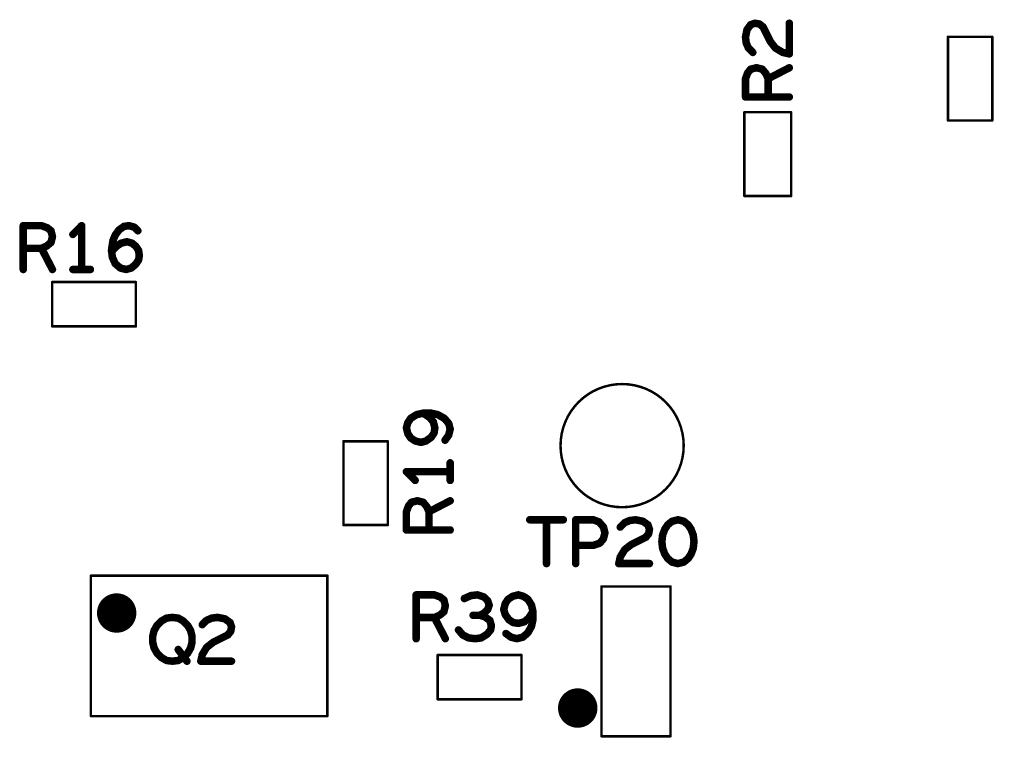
# Model space of a CAD drawing. Extents: x -1.14 to 4.53, y -2.04 to 6.
# Drawn here: x 2.401 to 3.179, y 4.325 to 4.898 of the extents above; entities that cross this region are included whole.
import ezdxf

# ---------------------------------------------------------------- set-up
doc = ezdxf.new("R2010")
doc.units = 0
doc.layers.get('0').update_dxf_attribs({"linetype": 'CONTINUOUS'})
doc.layers.add('ASSE', color=1, linetype='CONTINUOUS')

# ---------------------------------------------------------------- blocks, each defined once
blk = doc.blocks.new('ROUND_64')
at = {"const_width": 0.000984}
blk.add_lwpolyline([(-0.00049, 0, 1), (0.00049, 0, 1)], format="xyb", close=True, dxfattribs=at)
blk = doc.blocks.new('ROUND_1')
at = {"const_width": 0.003}
blk.add_lwpolyline([(-0.0015, 0, 1), (0.0015, 0, 1)], format="xyb", close=True, dxfattribs=at)

msp = doc.modelspace()

# ---------------------------------------------------------------- linework, layer by layer
at = {"layer": 'ASSE'}
for points, const_width in [([(2.98226, 4.89), (2.98518, 4.89408)], 0.006), ([(2.98518, 4.89408), (2.98868, 4.89525)], 0.006), ([(2.98868, 4.89525), (2.99218, 4.89467)], 0.006), ([(2.99218, 4.89467), (2.9951, 4.89233)], 0.006), ([(3.0161, 4.87075), (3.0161, 4.89525)], 0.006), ([(2.9811, 4.88417), (2.98226, 4.89)], 0.006), ([(2.9951, 4.89233), (3.00093, 4.88067)], 0.006), ([(2.98168, 4.8795), (2.9811, 4.88417)], 0.006), ([(2.98343, 4.87542), (2.98168, 4.8795)], 0.006), ([(3.00093, 4.88067), (3.00501, 4.87542)], 0.006), ([(3.14288, 4.81754), (3.14288, 4.88446)], 0.00197), ([(3.14288, 4.88446), (3.17831, 4.88446)], 0.00197), ([(3.17831, 4.88446), (3.17831, 4.81754)], 0.00197), ([(2.98693, 4.87192), (2.98343, 4.87542)], 0.006), ([(3.00501, 4.87542), (3.01085, 4.87192)], 0.006), ([(3.01085, 4.87192), (3.0161, 4.87075)], 0.006), ([(2.9811, 4.85092), (2.98285, 4.85558)], 0.006), ([(2.98285, 4.85558), (2.98518, 4.8585)], 0.006), ([(2.98518, 4.8585), (2.98985, 4.85967)], 0.006), ([(2.98985, 4.85967), (2.99451, 4.8585)], 0.006), ([(2.99451, 4.8585), (2.99743, 4.855)], 0.006), ([(2.99743, 4.855), (2.99918, 4.85092)], 0.006), ([(2.99918, 4.85092), (3.0161, 4.85967)], 0.006), ([(2.9811, 4.83633), (2.9811, 4.85092)], 0.006), ([(2.99918, 4.85092), (2.99918, 4.83633)], 0.006), ([(3.0161, 4.83633), (2.9811, 4.83633)], 0.006), ([(2.98018, 4.7572), (2.98018, 4.82413)], 0.00197), ([(2.98018, 4.82413), (3.01758, 4.82413)], 0.00197), ([(3.01758, 4.82413), (3.01758, 4.7572)], 0.00197), ([(3.17831, 4.81754), (3.14288, 4.81754)], 0.00197), ([(3.01758, 4.7572), (2.98018, 4.7572)], 0.00197), ([(2.40393, 4.6985), (2.40393, 4.7335)], 0.006), ([(2.40393, 4.7335), (2.41851, 4.7335)], 0.006), ([(2.41851, 4.7335), (2.42318, 4.73175)], 0.006), ([(2.42318, 4.73175), (2.4261, 4.72942)], 0.006), ([(2.4506, 4.7335), (2.4436, 4.7265)], 0.006), ([(2.4506, 4.6985), (2.4506, 4.7335)], 0.006), ([(2.47743, 4.72592), (2.48035, 4.73)], 0.006), ([(2.48035, 4.73), (2.48443, 4.73292)], 0.006), ([(2.48443, 4.73292), (2.48851, 4.7335)], 0.006), ([(2.48851, 4.7335), (2.4926, 4.73233)], 0.006), ([(2.4926, 4.73233), (2.49551, 4.72942)], 0.006), ([(2.4261, 4.72942), (2.42726, 4.72475)], 0.006), ([(2.42726, 4.72475), (2.4261, 4.72008)], 0.006), ([(2.47451, 4.71425), (2.47568, 4.72183)], 0.006), ([(2.47568, 4.72183), (2.47743, 4.72592)], 0.006), ([(2.41851, 4.71542), (2.40393, 4.71542)], 0.006), ([(2.4226, 4.71717), (2.41851, 4.71542)], 0.006), ([(2.41851, 4.71542), (2.42726, 4.6985)], 0.006), ([(2.4261, 4.72008), (2.4226, 4.71717)], 0.006), ([(2.47451, 4.71308), (2.4786, 4.71717)], 0.006), ([(2.4751, 4.70842), (2.47451, 4.71425)], 0.006), ([(2.4786, 4.71717), (2.4821, 4.7195)], 0.006), ([(2.4821, 4.7195), (2.48676, 4.72067)], 0.006), ([(2.48676, 4.72067), (2.49085, 4.7195)], 0.006), ([(2.49085, 4.7195), (2.49376, 4.71717)], 0.006), ([(2.49376, 4.71717), (2.4961, 4.71367)], 0.006), ([(2.47743, 4.70317), (2.4751, 4.70842)], 0.006), ([(2.4961, 4.71367), (2.49668, 4.70958)], 0.006), ([(2.49668, 4.70958), (2.4961, 4.70608)], 0.006), ([(2.4436, 4.6985), (2.4576, 4.6985)], 0.006), ([(2.48151, 4.69967), (2.47743, 4.70317)], 0.006), ([(2.48618, 4.6985), (2.48151, 4.69967)], 0.006), ([(2.49026, 4.69967), (2.48618, 4.6985)], 0.006), ([(2.49376, 4.70258), (2.49026, 4.69967)], 0.006), ([(2.4961, 4.70608), (2.49376, 4.70258)], 0.006), ([(2.42703, 4.68846), (2.49396, 4.68846)], 0.00197), ([(2.42703, 4.65303), (2.42703, 4.68846)], 0.00197), ([(2.49396, 4.68846), (2.49396, 4.65303)], 0.00197), ([(2.49396, 4.65303), (2.42703, 4.65303)], 0.00197), ([(2.71826, 4.5825), (2.7136, 4.57958)], 0.006), ([(2.72351, 4.58367), (2.71826, 4.5825)], 0.006), ([(2.72993, 4.58367), (2.72351, 4.58367)], 0.006), ([(2.72876, 4.58017), (2.72351, 4.58367)], 0.006), ([(2.73518, 4.5825), (2.72993, 4.58367)], 0.006), ([(2.74043, 4.57958), (2.73518, 4.5825)], 0.006), ([(2.71126, 4.57608), (2.7101, 4.572)], 0.006), ([(2.7136, 4.57958), (2.71126, 4.57608)], 0.006), ([(2.73168, 4.57667), (2.72876, 4.58017)], 0.006), ([(2.73285, 4.572), (2.73168, 4.57667)], 0.006), ([(2.74393, 4.5755), (2.74043, 4.57958)], 0.006), ([(2.7451, 4.57083), (2.74393, 4.5755)], 0.006), ([(2.7101, 4.572), (2.71126, 4.56733)], 0.006), ([(2.71126, 4.56733), (2.7136, 4.56383)], 0.006), ([(2.72993, 4.56442), (2.73226, 4.56792)], 0.006), ([(2.73226, 4.56792), (2.73285, 4.572)], 0.006), ([(2.74101, 4.56208), (2.74393, 4.56617)], 0.006), ([(2.74393, 4.56617), (2.7451, 4.57083)], 0.006), ([(2.65978, 4.49428), (2.65978, 4.56121)], 0.00197), ([(2.65978, 4.56121), (2.69522, 4.56121)], 0.00197), ([(2.69522, 4.56121), (2.69522, 4.49428)], 0.00197), ([(2.7136, 4.56383), (2.7171, 4.5615)], 0.006), ([(2.7171, 4.5615), (2.72176, 4.56033)], 0.006), ([(2.72176, 4.56033), (2.72585, 4.5615)], 0.006), ([(2.72585, 4.5615), (2.72993, 4.56442)], 0.006), ([(2.7451, 4.53), (2.7451, 4.544)], 0.006), ([(2.7451, 4.537), (2.7101, 4.537)], 0.006), ([(2.7101, 4.537), (2.7171, 4.53)], 0.006), ([(2.71185, 4.50958), (2.71418, 4.5125)], 0.006), ([(2.71418, 4.5125), (2.71885, 4.51367)], 0.006), ([(2.71885, 4.51367), (2.72351, 4.5125)], 0.006), ([(2.72351, 4.5125), (2.72643, 4.509)], 0.006), ([(2.72818, 4.50492), (2.7451, 4.51367)], 0.006), ([(2.7101, 4.50492), (2.71185, 4.50958)], 0.006), ([(2.7101, 4.49033), (2.7101, 4.50492)], 0.006), ([(2.72643, 4.509), (2.72818, 4.50492)], 0.006), ([(2.72818, 4.50492), (2.72818, 4.49033)], 0.006), ([(2.80868, 4.4985), (2.83551, 4.4985)], 0.006), ([(2.82209, 4.4985), (2.82209, 4.4635)], 0.006), ([(2.84543, 4.4635), (2.84543, 4.4985)], 0.006), ([(2.84543, 4.4985), (2.85943, 4.4985)], 0.006), ([(2.85943, 4.4985), (2.8641, 4.49675)], 0.006), ([(2.8641, 4.49675), (2.8676, 4.49267)], 0.006), ([(2.88101, 4.49267), (2.88451, 4.49617)], 0.006), ([(2.88451, 4.49617), (2.8886, 4.49792)], 0.006), ([(2.8886, 4.49792), (2.89326, 4.4985)], 0.006), ([(2.89326, 4.4985), (2.8991, 4.49733)], 0.006), ([(2.8991, 4.49733), (2.90318, 4.49442)], 0.006), ([(2.92243, 4.49733), (2.91893, 4.49442)], 0.006), ([(2.9271, 4.4985), (2.92243, 4.49733)], 0.006), ([(2.93176, 4.49733), (2.9271, 4.4985)], 0.006), ([(2.93526, 4.49442), (2.93176, 4.49733)], 0.006), ([(2.69522, 4.49428), (2.65978, 4.49428)], 0.00197), ([(2.7451, 4.49033), (2.7101, 4.49033)], 0.006), ([(2.8676, 4.49267), (2.86876, 4.488)], 0.006), ([(2.90318, 4.49442), (2.90435, 4.49092)], 0.006), ([(2.90435, 4.49092), (2.90376, 4.48742)], 0.006), ([(2.9166, 4.49092), (2.91485, 4.48625)], 0.006), ([(2.91893, 4.49442), (2.9166, 4.49092)], 0.006), ([(2.9376, 4.49092), (2.93526, 4.49442)], 0.006), ([(2.93935, 4.48625), (2.9376, 4.49092)], 0.006), ([(2.8676, 4.48333), (2.86468, 4.47983)], 0.006), ([(2.86876, 4.488), (2.8676, 4.48333)], 0.006), ([(2.90143, 4.4845), (2.88976, 4.47867)], 0.006), ([(2.90376, 4.48742), (2.90143, 4.4845)], 0.006), ([(2.91485, 4.48625), (2.91426, 4.481)], 0.006), ([(2.91426, 4.481), (2.91485, 4.47575)], 0.006), ([(2.93993, 4.481), (2.93935, 4.48625)], 0.006), ([(2.93935, 4.47575), (2.93993, 4.481)], 0.006), ([(2.85943, 4.47808), (2.84543, 4.47808)], 0.006), ([(2.86468, 4.47983), (2.85943, 4.47808)], 0.006), ([(2.88451, 4.47458), (2.88101, 4.46875)], 0.006), ([(2.88976, 4.47867), (2.88451, 4.47458)], 0.006), ([(2.91485, 4.47575), (2.9166, 4.47108)], 0.006), ([(2.9376, 4.47108), (2.93935, 4.47575)], 0.006), ([(2.88101, 4.46875), (2.87985, 4.4635)], 0.006), ([(2.9166, 4.47108), (2.91893, 4.46758)], 0.006), ([(2.91893, 4.46758), (2.92243, 4.46467)], 0.006), ([(2.93176, 4.46467), (2.93526, 4.46758)], 0.006), ([(2.93526, 4.46758), (2.9376, 4.47108)], 0.006), ([(2.87985, 4.4635), (2.90435, 4.4635)], 0.006), ([(2.92243, 4.46467), (2.9271, 4.4635)], 0.006), ([(2.9271, 4.4635), (2.93176, 4.46467)], 0.006), ([(2.45801, 4.34165), (2.45801, 4.45385)], 0.00197), ([(2.45801, 4.45385), (2.64699, 4.45385)], 0.00197), ([(2.64699, 4.45385), (2.64699, 4.34165)], 0.00197), ([(2.86604, 4.3255), (2.86604, 4.44519)], 0.00197), ([(2.86604, 4.44519), (2.92116, 4.44519)], 0.00197), ([(2.92116, 4.44519), (2.92116, 4.3255)], 0.00197), ([(2.71793, 4.4035), (2.71793, 4.4385)], 0.006), ([(2.71793, 4.4385), (2.73251, 4.4385)], 0.006), ([(2.73251, 4.4385), (2.73718, 4.43675)], 0.006), ([(2.73718, 4.43675), (2.7401, 4.43442)], 0.006), ([(2.7401, 4.43442), (2.74126, 4.42975)], 0.006), ([(2.76168, 4.43792), (2.75643, 4.43558)], 0.006), ([(2.76693, 4.4385), (2.76168, 4.43792)], 0.006), ([(2.77218, 4.43675), (2.76693, 4.4385)], 0.006), ([(2.7751, 4.43383), (2.77218, 4.43675)], 0.006), ([(2.77626, 4.43033), (2.7751, 4.43383)], 0.006), ([(2.79143, 4.435), (2.7891, 4.4315)], 0.006), ([(2.79493, 4.43733), (2.79143, 4.435)], 0.006), ([(2.7996, 4.4385), (2.79493, 4.43733)], 0.006), ([(2.80368, 4.43733), (2.7996, 4.4385)], 0.006), ([(2.80718, 4.435), (2.80368, 4.43733)], 0.006), ([(2.8101, 4.43033), (2.80718, 4.435)], 0.006), ([(2.74126, 4.42975), (2.7401, 4.42508)], 0.006), ([(2.77218, 4.42392), (2.7751, 4.42683)], 0.006), ([(2.7751, 4.42683), (2.77626, 4.43033)], 0.006), ([(2.7891, 4.4315), (2.78793, 4.42683)], 0.006), ([(2.78793, 4.42683), (2.7891, 4.42275)], 0.006), ([(2.81126, 4.42508), (2.8101, 4.43033)], 0.006), ([(2.51435, 4.41758), (2.51843, 4.41992)], 0.006), ([(2.51843, 4.41992), (2.5231, 4.4205)], 0.006), ([(2.5231, 4.4205), (2.52776, 4.41992)], 0.006), ([(2.52776, 4.41992), (2.53185, 4.41758)], 0.006), ([(2.54701, 4.41467), (2.55051, 4.41817)], 0.006), ([(2.55051, 4.41817), (2.5546, 4.41992)], 0.006), ([(2.5546, 4.41992), (2.55926, 4.4205)], 0.006), ([(2.55926, 4.4205), (2.5651, 4.41933)], 0.006), ([(2.5651, 4.41933), (2.56918, 4.41642)], 0.006), ([(2.73251, 4.42042), (2.71793, 4.42042)], 0.006), ([(2.7366, 4.42217), (2.73251, 4.42042)], 0.006), ([(2.73251, 4.42042), (2.74126, 4.4035)], 0.006), ([(2.7401, 4.42508), (2.7366, 4.42217)], 0.006), ([(2.76868, 4.42217), (2.76343, 4.42217)], 0.006), ([(2.76868, 4.42217), (2.77218, 4.42392)], 0.006), ([(2.77276, 4.421), (2.76868, 4.42217)], 0.006), ([(2.77685, 4.41808), (2.77276, 4.421)], 0.006), ([(2.7891, 4.42275), (2.79201, 4.41867)], 0.006), ([(2.79201, 4.41867), (2.79551, 4.41633)], 0.006), ([(2.80426, 4.41692), (2.80776, 4.41983)], 0.006), ([(2.80776, 4.41983), (2.81126, 4.42508)], 0.006), ([(2.8101, 4.41342), (2.81126, 4.41867)], 0.006), ([(2.81126, 4.41867), (2.81126, 4.42508)], 0.006), ([(2.50851, 4.41), (2.51085, 4.41408)], 0.006), ([(2.51085, 4.41408), (2.51435, 4.41758)], 0.006), ([(2.53185, 4.41758), (2.53535, 4.41408)], 0.006), ([(2.53535, 4.41408), (2.53768, 4.41)], 0.006), ([(2.56918, 4.41642), (2.57035, 4.41292)], 0.006), ([(2.57035, 4.41292), (2.56976, 4.40942)], 0.006), ([(2.75176, 4.4105), (2.75526, 4.40642)], 0.006), ([(2.77451, 4.407), (2.77743, 4.4105)], 0.006), ([(2.77801, 4.414), (2.77685, 4.41808)], 0.006), ([(2.77743, 4.4105), (2.77801, 4.414)], 0.006), ([(2.79551, 4.41633), (2.7996, 4.41575)], 0.006), ([(2.7996, 4.41575), (2.80426, 4.41692)], 0.006), ([(2.80718, 4.40817), (2.8101, 4.41342)], 0.006), ([(2.50735, 4.40533), (2.50851, 4.41)], 0.006), ([(2.50735, 4.40067), (2.50735, 4.40533)], 0.006), ([(2.53768, 4.41), (2.53885, 4.40533)], 0.006), ([(2.53885, 4.40533), (2.53885, 4.40067)], 0.006), ([(2.56743, 4.4065), (2.55576, 4.40067)], 0.006), ([(2.56976, 4.40942), (2.56743, 4.4065)], 0.006), ([(2.75526, 4.40642), (2.75993, 4.40408)], 0.006), ([(2.75993, 4.40408), (2.76518, 4.4035)], 0.006), ([(2.76518, 4.4035), (2.76985, 4.40408)], 0.006), ([(2.76985, 4.40408), (2.77451, 4.407)], 0.006), ([(2.78968, 4.40758), (2.79376, 4.40467)], 0.006), ([(2.79376, 4.40467), (2.79843, 4.4035)], 0.006), ([(2.79843, 4.4035), (2.8031, 4.40467)], 0.006), ([(2.8031, 4.40467), (2.80718, 4.40817)], 0.006), ([(2.50851, 4.396), (2.50735, 4.40067)], 0.006), ([(2.51085, 4.39192), (2.50851, 4.396)], 0.006), ([(2.52776, 4.39483), (2.53476, 4.3855)], 0.006), ([(2.53768, 4.396), (2.53535, 4.39192)], 0.006), ([(2.53885, 4.40067), (2.53768, 4.396)], 0.006), ([(2.55051, 4.39658), (2.54701, 4.39075)], 0.006), ([(2.55576, 4.40067), (2.55051, 4.39658)], 0.006), ([(2.51435, 4.38842), (2.51085, 4.39192)], 0.006), ([(2.51843, 4.38608), (2.51435, 4.38842)], 0.006), ([(2.53185, 4.38842), (2.52776, 4.38608)], 0.006), ([(2.53535, 4.39192), (2.53185, 4.38842)], 0.006), ([(2.54701, 4.39075), (2.54585, 4.3855)], 0.006), ([(2.73513, 4.35503), (2.73513, 4.39046)], 0.00197), ([(2.73513, 4.39046), (2.80206, 4.39046)], 0.00197), ([(2.80206, 4.39046), (2.80206, 4.35503)], 0.00197), ([(2.5231, 4.3855), (2.51843, 4.38608)], 0.006), ([(2.52776, 4.38608), (2.5231, 4.3855)], 0.006), ([(2.54585, 4.3855), (2.57035, 4.3855)], 0.006), ([(2.80206, 4.35503), (2.73513, 4.35503)], 0.00197), ([(2.64699, 4.34165), (2.45801, 4.34165)], 0.00197), ([(2.92116, 4.3255), (2.86604, 4.3255)], 0.00197)]:
    msp.add_lwpolyline(points, dxfattribs=dict(at, const_width=const_width))
for points, const_width in [([(2.83329, 4.55775, 1), (2.93171, 4.55775, 1)], 0.00197), ([(2.47072, 4.424, 1), (2.48647, 4.424, 1)], 0.01575), ([(2.83916, 4.34808, 1), (2.85492, 4.34808, 1)], 0.01575)]:
    msp.add_lwpolyline(points, format="xyb", close=True, dxfattribs=dict(at, const_width=const_width))

# ---------------------------------------------------------------- block references
for name, p in [('ROUND_1', (2.98518, 4.89408)), ('ROUND_1', (2.98518, 4.89408)), ('ROUND_1', (2.98868, 4.89525)), ('ROUND_1', (2.98868, 4.89525)), ('ROUND_1', (2.99218, 4.89467)), ('ROUND_1', (2.99218, 4.89467)), ('ROUND_1', (3.0161, 4.89525)), ('ROUND_1', (2.98226, 4.89)), ('ROUND_1', (2.98226, 4.89)), ('ROUND_1', (2.9951, 4.89233)), ('ROUND_1', (2.9951, 4.89233)), ('ROUND_1', (2.9811, 4.88417)), ('ROUND_1', (2.9811, 4.88417)), ('ROUND_1', (2.98168, 4.8795)), ('ROUND_1', (2.98168, 4.8795)), ('ROUND_1', (3.00093, 4.88067)), ('ROUND_1', (3.00093, 4.88067)), ('ROUND_64', (3.14288, 4.88446)), ('ROUND_64', (3.14288, 4.88446)), ('ROUND_64', (3.17831, 4.88446)), ('ROUND_64', (3.17831, 4.88446)), ('ROUND_1', (2.98343, 4.87542)), ('ROUND_1', (2.98343, 4.87542)), ('ROUND_1', (2.98693, 4.87192)), ('ROUND_1', (3.00501, 4.87542)), ('ROUND_1', (3.00501, 4.87542)), ('ROUND_1', (3.01085, 4.87192)), ('ROUND_1', (3.01085, 4.87192)), ('ROUND_1', (3.0161, 4.87075)), ('ROUND_1', (3.0161, 4.87075)), ('ROUND_1', (2.98285, 4.85558)), ('ROUND_1', (2.98285, 4.85558)), ('ROUND_1', (2.98518, 4.8585)), ('ROUND_1', (2.98518, 4.8585)), ('ROUND_1', (2.98985, 4.85967)), ('ROUND_1', (2.98985, 4.85967)), ('ROUND_1', (2.99451, 4.8585)), ('ROUND_1', (2.99451, 4.8585)), ('ROUND_1', (2.99743, 4.855)), ('ROUND_1', (2.99743, 4.855)), ('ROUND_1', (3.0161, 4.85967)), ('ROUND_1', (2.9811, 4.85092)), ('ROUND_1', (2.9811, 4.85092)), ('ROUND_1', (2.99918, 4.85092)), ('ROUND_1', (2.99918, 4.85092)), ('ROUND_1', (2.99918, 4.85092)), ('ROUND_1', (2.9811, 4.83633)), ('ROUND_1', (2.9811, 4.83633)), ('ROUND_1', (2.99918, 4.83633)), ('ROUND_1', (3.0161, 4.83633)), ('ROUND_64', (2.98018, 4.82413)), ('ROUND_64', (2.98018, 4.82413)), ('ROUND_64', (3.01758, 4.82413)), ('ROUND_64', (3.01758, 4.82413)), ('ROUND_64', (3.14288, 4.81754)), ('ROUND_64', (3.14288, 4.81754)), ('ROUND_64', (3.17831, 4.81754)), ('ROUND_64', (3.17831, 4.81754)), ('ROUND_64', (2.98018, 4.7572)), ('ROUND_64', (2.98018, 4.7572)), ('ROUND_64', (3.01758, 4.7572)), ('ROUND_64', (3.01758, 4.7572)), ('ROUND_1', (2.40393, 4.7335)), ('ROUND_1', (2.40393, 4.7335)), ('ROUND_1', (2.41851, 4.7335)), ('ROUND_1', (2.41851, 4.7335)), ('ROUND_1', (2.42318, 4.73175)), ('ROUND_1', (2.42318, 4.73175)), ('ROUND_1', (2.4506, 4.7335)), ('ROUND_1', (2.4506, 4.7335)), ('ROUND_1', (2.48035, 4.73)), ('ROUND_1', (2.48035, 4.73)), ('ROUND_1', (2.48443, 4.73292)), ('ROUND_1', (2.48443, 4.73292)), ('ROUND_1', (2.48851, 4.7335)), ('ROUND_1', (2.48851, 4.7335)), ('ROUND_1', (2.4926, 4.73233)), ('ROUND_1', (2.4926, 4.73233)), ('ROUND_1', (2.4261, 4.72942)), ('ROUND_1', (2.4261, 4.72942)), ('ROUND_1', (2.42726, 4.72475)), ('ROUND_1', (2.42726, 4.72475)), ('ROUND_1', (2.4436, 4.7265)), ('ROUND_1', (2.47568, 4.72183)), ('ROUND_1', (2.47568, 4.72183)), ('ROUND_1', (2.47743, 4.72592)), ('ROUND_1', (2.47743, 4.72592)), ('ROUND_1', (2.49551, 4.72942)), ('ROUND_1', (2.40393, 4.71542)), ('ROUND_1', (2.41851, 4.71542)), ('ROUND_1', (2.41851, 4.71542)), ('ROUND_1', (2.41851, 4.71542)), ('ROUND_1', (2.4226, 4.71717)), ('ROUND_1', (2.4226, 4.71717)), ('ROUND_1', (2.4261, 4.72008)), ('ROUND_1', (2.4261, 4.72008)), ('ROUND_1', (2.47451, 4.71425)), ('ROUND_1', (2.47451, 4.71425)), ('ROUND_1', (2.4786, 4.71717)), ('ROUND_1', (2.4786, 4.71717)), ('ROUND_1', (2.4821, 4.7195)), ('ROUND_1', (2.4821, 4.7195)), ('ROUND_1', (2.48676, 4.72067)), ('ROUND_1', (2.48676, 4.72067)), ('ROUND_1', (2.49085, 4.7195)), ('ROUND_1', (2.49085, 4.7195)), ('ROUND_1', (2.49376, 4.71717)), ('ROUND_1', (2.49376, 4.71717)), ('ROUND_1', (2.47451, 4.71308)), ('ROUND_1', (2.4751, 4.70842)), ('ROUND_1', (2.4751, 4.70842)), ('ROUND_1', (2.4961, 4.71367)), ('ROUND_1', (2.4961, 4.71367)), ('ROUND_1', (2.49668, 4.70958)), ('ROUND_1', (2.49668, 4.70958)), ('ROUND_1', (2.40393, 4.6985)), ('ROUND_1', (2.42726, 4.6985)), ('ROUND_1', (2.4436, 4.6985)), ('ROUND_1', (2.4506, 4.6985)), ('ROUND_1', (2.4576, 4.6985)), ('ROUND_1', (2.47743, 4.70317)), ('ROUND_1', (2.47743, 4.70317)), ('ROUND_1', (2.48151, 4.69967)), ('ROUND_1', (2.48151, 4.69967)), ('ROUND_1', (2.48618, 4.6985)), ('ROUND_1', (2.48618, 4.6985)), ('ROUND_1', (2.49026, 4.69967)), ('ROUND_1', (2.49026, 4.69967)), ('ROUND_1', (2.49376, 4.70258)), ('ROUND_1', (2.49376, 4.70258)), ('ROUND_1', (2.4961, 4.70608)), ('ROUND_1', (2.4961, 4.70608)), ('ROUND_64', (2.42703, 4.68846)), ('ROUND_64', (2.42703, 4.68846)), ('ROUND_64', (2.49396, 4.68846)), ('ROUND_64', (2.49396, 4.68846)), ('ROUND_64', (2.42703, 4.65303)), ('ROUND_64', (2.42703, 4.65303)), ('ROUND_64', (2.49396, 4.65303)), ('ROUND_64', (2.49396, 4.65303)), ('ROUND_1', (2.71826, 4.5825)), ('ROUND_1', (2.71826, 4.5825)), ('ROUND_1', (2.72351, 4.58367)), ('ROUND_1', (2.72351, 4.58367)), ('ROUND_1', (2.72351, 4.58367)), ('ROUND_1', (2.72993, 4.58367)), ('ROUND_1', (2.72993, 4.58367)), ('ROUND_1', (2.73518, 4.5825)), ('ROUND_1', (2.73518, 4.5825)), ('ROUND_1', (2.71126, 4.57608)), ('ROUND_1', (2.71126, 4.57608)), ('ROUND_1', (2.7136, 4.57958)), ('ROUND_1', (2.7136, 4.57958)), ('ROUND_1', (2.72876, 4.58017)), ('ROUND_1', (2.72876, 4.58017)), ('ROUND_1', (2.73168, 4.57667)), ('ROUND_1', (2.73168, 4.57667)), ('ROUND_1', (2.74043, 4.57958)), ('ROUND_1', (2.74043, 4.57958)), ('ROUND_1', (2.74393, 4.5755)), ('ROUND_1', (2.74393, 4.5755)), ('ROUND_1', (2.7101, 4.572)), ('ROUND_1', (2.7101, 4.572)), ('ROUND_1', (2.71126, 4.56733)), ('ROUND_1', (2.71126, 4.56733)), ('ROUND_1', (2.73226, 4.56792)), ('ROUND_1', (2.73226, 4.56792)), ('ROUND_1', (2.73285, 4.572)), ('ROUND_1', (2.73285, 4.572)), ('ROUND_1', (2.74393, 4.56617)), ('ROUND_1', (2.74393, 4.56617)), ('ROUND_1', (2.7451, 4.57083)), ('ROUND_1', (2.7451, 4.57083)), ('ROUND_64', (2.65978, 4.56121)), ('ROUND_64', (2.65978, 4.56121)), ('ROUND_64', (2.69522, 4.56121)), ('ROUND_64', (2.69522, 4.56121)), ('ROUND_1', (2.7136, 4.56383)), ('ROUND_1', (2.7136, 4.56383)), ('ROUND_1', (2.7171, 4.5615)), ('ROUND_1', (2.7171, 4.5615)), ('ROUND_1', (2.72176, 4.56033)), ('ROUND_1', (2.72176, 4.56033)), ('ROUND_1', (2.72585, 4.5615)), ('ROUND_1', (2.72585, 4.5615)), ('ROUND_1', (2.72993, 4.56442)), ('ROUND_1', (2.72993, 4.56442)), ('ROUND_1', (2.74101, 4.56208)), ('ROUND_1', (2.7451, 4.544)), ('ROUND_1', (2.7101, 4.537)), ('ROUND_1', (2.7101, 4.537)), ('ROUND_1', (2.7451, 4.537)), ('ROUND_1', (2.7171, 4.53)), ('ROUND_1', (2.7451, 4.53)), ('ROUND_1', (2.71418, 4.5125)), ('ROUND_1', (2.71418, 4.5125)), ('ROUND_1', (2.71885, 4.51367)), ('ROUND_1', (2.71885, 4.51367)), ('ROUND_1', (2.72351, 4.5125)), ('ROUND_1', (2.72351, 4.5125)), ('ROUND_1', (2.7451, 4.51367)), ('ROUND_1', (2.7101, 4.50492)), ('ROUND_1', (2.7101, 4.50492)), ('ROUND_1', (2.71185, 4.50958)), ('ROUND_1', (2.71185, 4.50958)), ('ROUND_1', (2.72643, 4.509)), ('ROUND_1', (2.72643, 4.509)), ('ROUND_1', (2.72818, 4.50492)), ('ROUND_1', (2.72818, 4.50492)), ('ROUND_1', (2.72818, 4.50492)), ('ROUND_1', (2.80868, 4.4985)), ('ROUND_1', (2.82209, 4.4985)), ('ROUND_1', (2.83551, 4.4985)), ('ROUND_1', (2.84543, 4.4985)), ('ROUND_1', (2.84543, 4.4985)), ('ROUND_1', (2.85943, 4.4985)), ('ROUND_1', (2.85943, 4.4985)), ('ROUND_1', (2.8641, 4.49675)), ('ROUND_1', (2.8641, 4.49675)), ('ROUND_1', (2.88451, 4.49617)), ('ROUND_1', (2.88451, 4.49617)), ('ROUND_1', (2.8886, 4.49792)), ('ROUND_1', (2.8886, 4.49792)), ('ROUND_1', (2.89326, 4.4985)), ('ROUND_1', (2.89326, 4.4985)), ('ROUND_1', (2.8991, 4.49733)), ('ROUND_1', (2.8991, 4.49733)), ('ROUND_1', (2.92243, 4.49733)), ('ROUND_1', (2.92243, 4.49733)), ('ROUND_1', (2.9271, 4.4985)), ('ROUND_1', (2.9271, 4.4985)), ('ROUND_1', (2.93176, 4.49733)), ('ROUND_1', (2.93176, 4.49733)), ('ROUND_64', (2.65978, 4.49428)), ('ROUND_64', (2.65978, 4.49428)), ('ROUND_64', (2.69522, 4.49428)), ('ROUND_64', (2.69522, 4.49428)), ('ROUND_1', (2.7101, 4.49033)), ('ROUND_1', (2.7101, 4.49033)), ('ROUND_1', (2.72818, 4.49033)), ('ROUND_1', (2.7451, 4.49033)), ('ROUND_1', (2.8676, 4.49267)), ('ROUND_1', (2.8676, 4.49267)), ('ROUND_1', (2.88101, 4.49267)), ('ROUND_1', (2.90318, 4.49442)), ('ROUND_1', (2.90318, 4.49442)), ('ROUND_1', (2.90435, 4.49092)), ('ROUND_1', (2.90435, 4.49092)), ('ROUND_1', (2.9166, 4.49092)), ('ROUND_1', (2.9166, 4.49092)), ('ROUND_1', (2.91893, 4.49442)), ('ROUND_1', (2.91893, 4.49442)), ('ROUND_1', (2.93526, 4.49442)), ('ROUND_1', (2.93526, 4.49442)), ('ROUND_1', (2.9376, 4.49092)), ('ROUND_1', (2.9376, 4.49092)), ('ROUND_1', (2.8676, 4.48333)), ('ROUND_1', (2.8676, 4.48333)), ('ROUND_1', (2.86876, 4.488)), ('ROUND_1', (2.86876, 4.488)), ('ROUND_1', (2.90143, 4.4845)), ('ROUND_1', (2.90143, 4.4845)), ('ROUND_1', (2.90376, 4.48742)), ('ROUND_1', (2.90376, 4.48742)), ('ROUND_1', (2.91426, 4.481)), ('ROUND_1', (2.91426, 4.481)), ('ROUND_1', (2.91485, 4.48625)), ('ROUND_1', (2.91485, 4.48625)), ('ROUND_1', (2.93935, 4.48625)), ('ROUND_1', (2.93935, 4.48625)), ('ROUND_1', (2.93993, 4.481)), ('ROUND_1', (2.93993, 4.481)), ('ROUND_1', (2.84543, 4.47808)), ('ROUND_1', (2.85943, 4.47808)), ('ROUND_1', (2.85943, 4.47808)), ('ROUND_1', (2.86468, 4.47983)), ('ROUND_1', (2.86468, 4.47983)), ('ROUND_1', (2.88451, 4.47458)), ('ROUND_1', (2.88451, 4.47458)), ('ROUND_1', (2.88976, 4.47867)), ('ROUND_1', (2.88976, 4.47867)), ('ROUND_1', (2.91485, 4.47575)), ('ROUND_1', (2.91485, 4.47575)), ('ROUND_1', (2.93935, 4.47575)), ('ROUND_1', (2.93935, 4.47575)), ('ROUND_1', (2.88101, 4.46875)), ('ROUND_1', (2.88101, 4.46875)), ('ROUND_1', (2.9166, 4.47108)), ('ROUND_1', (2.9166, 4.47108)), ('ROUND_1', (2.91893, 4.46758)), ('ROUND_1', (2.91893, 4.46758)), ('ROUND_1', (2.93526, 4.46758)), ('ROUND_1', (2.93526, 4.46758)), ('ROUND_1', (2.9376, 4.47108)), ('ROUND_1', (2.9376, 4.47108)), ('ROUND_1', (2.82209, 4.4635)), ('ROUND_1', (2.84543, 4.4635)), ('ROUND_1', (2.87985, 4.4635)), ('ROUND_1', (2.87985, 4.4635)), ('ROUND_1', (2.90435, 4.4635)), ('ROUND_1', (2.92243, 4.46467)), ('ROUND_1', (2.92243, 4.46467)), ('ROUND_1', (2.9271, 4.4635)), ('ROUND_1', (2.9271, 4.4635)), ('ROUND_1', (2.93176, 4.46467)), ('ROUND_1', (2.93176, 4.46467)), ('ROUND_64', (2.45801, 4.45385)), ('ROUND_64', (2.45801, 4.45385)), ('ROUND_64', (2.64699, 4.45385)), ('ROUND_64', (2.64699, 4.45385)), ('ROUND_64', (2.86604, 4.44519)), ('ROUND_64', (2.86604, 4.44519)), ('ROUND_64', (2.92116, 4.44519)), ('ROUND_64', (2.92116, 4.44519)), ('ROUND_1', (2.71793, 4.4385)), ('ROUND_1', (2.71793, 4.4385)), ('ROUND_1', (2.73251, 4.4385)), ('ROUND_1', (2.73251, 4.4385)), ('ROUND_1', (2.73718, 4.43675)), ('ROUND_1', (2.73718, 4.43675)), ('ROUND_1', (2.7401, 4.43442)), ('ROUND_1', (2.7401, 4.43442)), ('ROUND_1', (2.75643, 4.43558)), ('ROUND_1', (2.76168, 4.43792)), ('ROUND_1', (2.76168, 4.43792)), ('ROUND_1', (2.76693, 4.4385)), ('ROUND_1', (2.76693, 4.4385)), ('ROUND_1', (2.77218, 4.43675)), ('ROUND_1', (2.77218, 4.43675)), ('ROUND_1', (2.7751, 4.43383)), ('ROUND_1', (2.7751, 4.43383)), ('ROUND_1', (2.79143, 4.435)), ('ROUND_1', (2.79143, 4.435)), ('ROUND_1', (2.79493, 4.43733)), ('ROUND_1', (2.79493, 4.43733)), ('ROUND_1', (2.7996, 4.4385)), ('ROUND_1', (2.7996, 4.4385)), ('ROUND_1', (2.80368, 4.43733)), ('ROUND_1', (2.80368, 4.43733)), ('ROUND_1', (2.80718, 4.435)), ('ROUND_1', (2.80718, 4.435)), ('ROUND_1', (2.74126, 4.42975)), ('ROUND_1', (2.74126, 4.42975)), ('ROUND_1', (2.7751, 4.42683)), ('ROUND_1', (2.7751, 4.42683)), ('ROUND_1', (2.77626, 4.43033)), ('ROUND_1', (2.77626, 4.43033)), ('ROUND_1', (2.78793, 4.42683)), ('ROUND_1', (2.78793, 4.42683)), ('ROUND_1', (2.7891, 4.4315)), ('ROUND_1', (2.7891, 4.4315)), ('ROUND_1', (2.8101, 4.43033)), ('ROUND_1', (2.8101, 4.43033)), ('ROUND_1', (2.51843, 4.41992)), ('ROUND_1', (2.51843, 4.41992)), ('ROUND_1', (2.5231, 4.4205)), ('ROUND_1', (2.5231, 4.4205)), ('ROUND_1', (2.52776, 4.41992)), ('ROUND_1', (2.52776, 4.41992)), ('ROUND_1', (2.55051, 4.41817)), ('ROUND_1', (2.55051, 4.41817)), ('ROUND_1', (2.5546, 4.41992)), ('ROUND_1', (2.5546, 4.41992)), ('ROUND_1', (2.55926, 4.4205)), ('ROUND_1', (2.55926, 4.4205)), ('ROUND_1', (2.5651, 4.41933)), ('ROUND_1', (2.5651, 4.41933)), ('ROUND_1', (2.71793, 4.42042)), ('ROUND_1', (2.73251, 4.42042)), ('ROUND_1', (2.73251, 4.42042)), ('ROUND_1', (2.73251, 4.42042)), ('ROUND_1', (2.7366, 4.42217)), ('ROUND_1', (2.7366, 4.42217)), ('ROUND_1', (2.7401, 4.42508)), ('ROUND_1', (2.7401, 4.42508)), ('ROUND_1', (2.76343, 4.42217)), ('ROUND_1', (2.76868, 4.42217)), ('ROUND_1', (2.76868, 4.42217)), ('ROUND_1', (2.76868, 4.42217)), ('ROUND_1', (2.77218, 4.42392)), ('ROUND_1', (2.77218, 4.42392)), ('ROUND_1', (2.77276, 4.421)), ('ROUND_1', (2.77276, 4.421)), ('ROUND_1', (2.7891, 4.42275)), ('ROUND_1', (2.7891, 4.42275)), ('ROUND_1', (2.79201, 4.41867)), ('ROUND_1', (2.79201, 4.41867)), ('ROUND_1', (2.80776, 4.41983)), ('ROUND_1', (2.80776, 4.41983)), ('ROUND_1', (2.81126, 4.42508)), ('ROUND_1', (2.81126, 4.42508)), ('ROUND_1', (2.81126, 4.42508)), ('ROUND_1', (2.81126, 4.41867)), ('ROUND_1', (2.81126, 4.41867)), ('ROUND_1', (2.51085, 4.41408)), ('ROUND_1', (2.51085, 4.41408)), ('ROUND_1', (2.51435, 4.41758)), ('ROUND_1', (2.51435, 4.41758)), ('ROUND_1', (2.53185, 4.41758)), ('ROUND_1', (2.53185, 4.41758)), ('ROUND_1', (2.53535, 4.41408)), ('ROUND_1', (2.53535, 4.41408)), ('ROUND_1', (2.54701, 4.41467)), ('ROUND_1', (2.56918, 4.41642)), ('ROUND_1', (2.56918, 4.41642)), ('ROUND_1', (2.57035, 4.41292)), ('ROUND_1', (2.57035, 4.41292)), ('ROUND_1', (2.75176, 4.4105)), ('ROUND_1', (2.77685, 4.41808)), ('ROUND_1', (2.77685, 4.41808)), ('ROUND_1', (2.77743, 4.4105)), ('ROUND_1', (2.77743, 4.4105)), ('ROUND_1', (2.77801, 4.414)), ('ROUND_1', (2.77801, 4.414)), ('ROUND_1', (2.79551, 4.41633)), ('ROUND_1', (2.79551, 4.41633)), ('ROUND_1', (2.7996, 4.41575)), ('ROUND_1', (2.7996, 4.41575)), ('ROUND_1', (2.80426, 4.41692)), ('ROUND_1', (2.80426, 4.41692)), ('ROUND_1', (2.8101, 4.41342)), ('ROUND_1', (2.8101, 4.41342)), ('ROUND_1', (2.50735, 4.40533)), ('ROUND_1', (2.50735, 4.40533)), ('ROUND_1', (2.50851, 4.41)), ('ROUND_1', (2.50851, 4.41)), ('ROUND_1', (2.53768, 4.41)), ('ROUND_1', (2.53768, 4.41)), ('ROUND_1', (2.53885, 4.40533)), ('ROUND_1', (2.53885, 4.40533)), ('ROUND_1', (2.56743, 4.4065)), ('ROUND_1', (2.56743, 4.4065)), ('ROUND_1', (2.56976, 4.40942)), ('ROUND_1', (2.56976, 4.40942)), ('ROUND_1', (2.71793, 4.4035)), ('ROUND_1', (2.74126, 4.4035)), ('ROUND_1', (2.75526, 4.40642)), ('ROUND_1', (2.75526, 4.40642)), ('ROUND_1', (2.75993, 4.40408)), ('ROUND_1', (2.75993, 4.40408)), ('ROUND_1', (2.76518, 4.4035)), ('ROUND_1', (2.76518, 4.4035)), ('ROUND_1', (2.76985, 4.40408)), ('ROUND_1', (2.76985, 4.40408)), ('ROUND_1', (2.77451, 4.407)), ('ROUND_1', (2.77451, 4.407)), ('ROUND_1', (2.78968, 4.40758)), ('ROUND_1', (2.79376, 4.40467)), ('ROUND_1', (2.79376, 4.40467)), ('ROUND_1', (2.79843, 4.4035)), ('ROUND_1', (2.79843, 4.4035)), ('ROUND_1', (2.8031, 4.40467)), ('ROUND_1', (2.8031, 4.40467)), ('ROUND_1', (2.80718, 4.40817)), ('ROUND_1', (2.80718, 4.40817)), ('ROUND_1', (2.50735, 4.40067)), ('ROUND_1', (2.50735, 4.40067)), ('ROUND_1', (2.50851, 4.396)), ('ROUND_1', (2.50851, 4.396)), ('ROUND_1', (2.52776, 4.39483)), ('ROUND_1', (2.53768, 4.396)), ('ROUND_1', (2.53768, 4.396)), ('ROUND_1', (2.53885, 4.40067)), ('ROUND_1', (2.53885, 4.40067)), ('ROUND_1', (2.55051, 4.39658)), ('ROUND_1', (2.55051, 4.39658)), ('ROUND_1', (2.55576, 4.40067)), ('ROUND_1', (2.55576, 4.40067)), ('ROUND_1', (2.51085, 4.39192)), ('ROUND_1', (2.51085, 4.39192)), ('ROUND_1', (2.51435, 4.38842)), ('ROUND_1', (2.51435, 4.38842)), ('ROUND_1', (2.53185, 4.38842)), ('ROUND_1', (2.53185, 4.38842)), ('ROUND_1', (2.53535, 4.39192)), ('ROUND_1', (2.53535, 4.39192)), ('ROUND_1', (2.54701, 4.39075)), ('ROUND_1', (2.54701, 4.39075)), ('ROUND_64', (2.73513, 4.39046)), ('ROUND_64', (2.73513, 4.39046)), ('ROUND_64', (2.80206, 4.39046)), ('ROUND_64', (2.80206, 4.39046)), ('ROUND_1', (2.51843, 4.38608)), ('ROUND_1', (2.51843, 4.38608)), ('ROUND_1', (2.5231, 4.3855)), ('ROUND_1', (2.5231, 4.3855)), ('ROUND_1', (2.52776, 4.38608)), ('ROUND_1', (2.52776, 4.38608)), ('ROUND_1', (2.53476, 4.3855)), ('ROUND_1', (2.54585, 4.3855)), ('ROUND_1', (2.54585, 4.3855)), ('ROUND_1', (2.57035, 4.3855)), ('ROUND_64', (2.73513, 4.35503)), ('ROUND_64', (2.73513, 4.35503)), ('ROUND_64', (2.80206, 4.35503)), ('ROUND_64', (2.80206, 4.35503)), ('ROUND_64', (2.45801, 4.34165)), ('ROUND_64', (2.45801, 4.34165)), ('ROUND_64', (2.64699, 4.34165)), ('ROUND_64', (2.64699, 4.34165)), ('ROUND_64', (2.86604, 4.3255)), ('ROUND_64', (2.86604, 4.3255)), ('ROUND_64', (2.92116, 4.3255)), ('ROUND_64', (2.92116, 4.3255))]:
    msp.add_blockref(name, p, dxfattribs=at)

doc.saveas('drawing.dxf')
